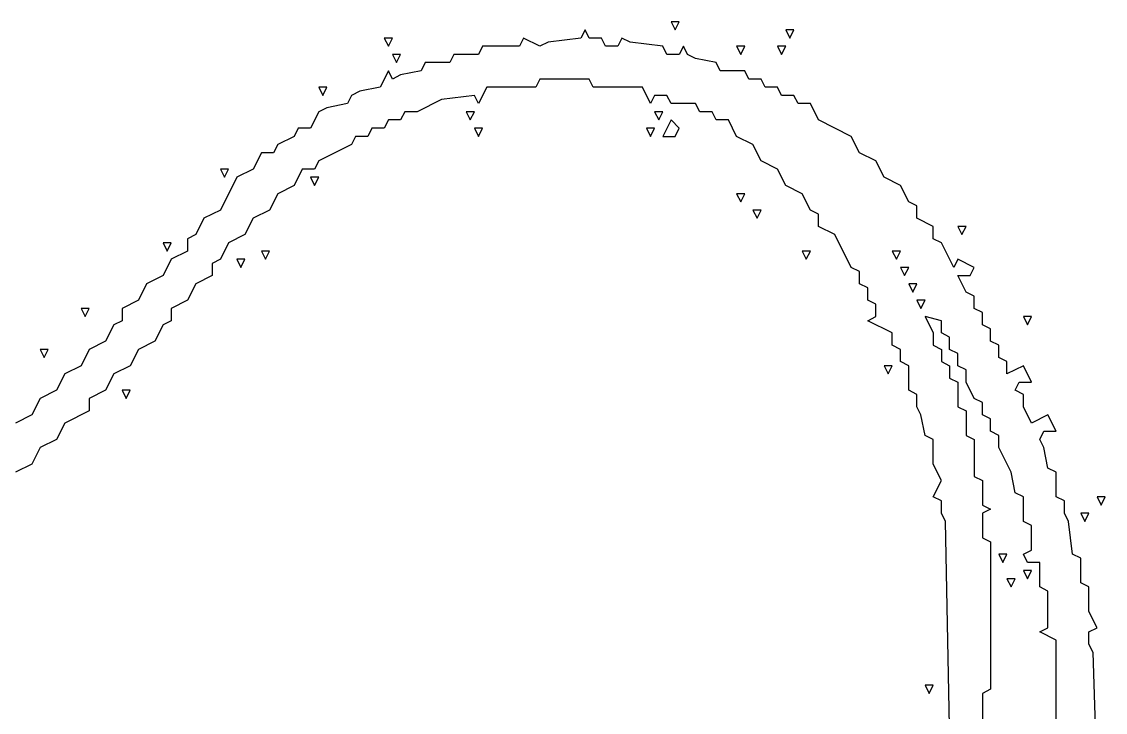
# Model space of a CAD drawing. Extents: x 11 to 152, y 0 to 170.
# Drawn here: x 114.11 to 138.37, y 138.4 to 153.86 of the extents above; entities that cross this region are included whole.
import ezdxf

# ---------------------------------------------------------------- set-up
doc = ezdxf.new("R2010")
doc.units = 0
doc.layers.add('Layer0', color=7, linetype='Continuous')

msp = doc.modelspace()

# ---------------------------------------------------------------- linework, layer by layer
at = {"layer": 'Layer0', "color": 5, "linetype": 'CONTINUOUS'}
for p, q in [((128.6462, 153.8619, 0.1), (128.7379, 153.6785, 0.1)), ((128.8296, 153.8619, 0.1), (128.6462, 153.8619, 0.1)), ((128.7379, 153.6785, 0.1), (128.8296, 153.8619, 0.1)), ((126.7206, 153.6785, 0.1), (126.6289, 153.4951, 0.1)), ((126.8123, 153.4951, 0.1), (126.7206, 153.6785, 0.1)), ((131.2136, 153.6785, 0.1), (131.3053, 153.4951, 0.1)), ((131.397, 153.6785, 0.1), (131.2136, 153.6785, 0.1)), ((131.3053, 153.4951, 0.1), (131.397, 153.6785, 0.1)), ((122.2276, 153.4951, 0.1), (122.3193, 153.3118, 0.1)), ((122.411, 153.4951, 0.1), (122.2276, 153.4951, 0.1)), ((122.3193, 153.3118, 0.1), (122.411, 153.4951, 0.1)), ((124.4283, 153.3118, 0.1), (124.3366, 153.1284, 0.1)), ((125.2535, 153.3118, 0.1), (124.4283, 153.3118, 0.1)), ((125.3452, 153.4951, 0.1), (125.2535, 153.3118, 0.1)), ((125.712, 153.3118, 0.1), (125.3452, 153.4951, 0.1)), ((125.8954, 153.4035, 0.1), (125.712, 153.3118, 0.1)), ((126.6289, 153.4951, 0.1), (125.8954, 153.4035, 0.1)), ((127.0874, 153.4951, 0.1), (126.8123, 153.4951, 0.1)), ((127.1791, 153.3118, 0.1), (127.0874, 153.4951, 0.1)), ((127.4542, 153.3118, 0.1), (127.1791, 153.3118, 0.1)), ((127.5458, 153.4951, 0.1), (127.4542, 153.3118, 0.1)), ((127.7292, 153.4035, 0.1), (127.5458, 153.4951, 0.1)), ((128.4628, 153.3118, 0.1), (127.7292, 153.4035, 0.1)), ((128.5545, 153.1284, 0.1), (128.4628, 153.3118, 0.1)), ((128.9213, 153.3118, 0.1), (128.8296, 153.1284, 0.1)), ((129.0129, 153.1284, 0.1), (128.9213, 153.3118, 0.1)), ((130.1133, 153.3118, 0.1), (130.205, 153.1284, 0.1)), ((130.2967, 153.3118, 0.1), (130.1133, 153.3118, 0.1)), ((130.205, 153.1284, 0.1), (130.2967, 153.3118, 0.1)), ((131.0302, 153.3118, 0.1), (131.1219, 153.1284, 0.1)), ((131.2136, 153.3118, 0.1), (131.0302, 153.3118, 0.1)), ((131.1219, 153.1284, 0.1), (131.2136, 153.3118, 0.1)), ((122.411, 153.1284, 0.1), (122.5027, 152.945, 0.1)), ((122.5944, 153.1284, 0.1), (122.411, 153.1284, 0.1)), ((122.5027, 152.945, 0.1), (122.5944, 153.1284, 0.1)), ((123.7864, 153.1284, 0.1), (123.6947, 152.945, 0.1)), ((124.3366, 153.1284, 0.1), (123.7864, 153.1284, 0.1)), ((128.8296, 153.1284, 0.1), (128.5545, 153.1284, 0.1)), ((129.1963, 153.0367, 0.1), (129.0129, 153.1284, 0.1)), ((129.6548, 152.945, 0.1), (129.1963, 153.0367, 0.1)), ((123.1446, 152.945, 0.1), (123.0529, 152.7616, 0.1)), ((123.6947, 152.945, 0.1), (123.1446, 152.945, 0.1)), ((129.7465, 152.7616, 0.1), (129.6548, 152.945, 0.1)), ((122.3193, 152.7616, 0.1), (122.1359, 152.3948, 0.1)), ((122.411, 152.5782, 0.1), (122.3193, 152.7616, 0.1)), ((122.5944, 152.6699, 0.1), (122.411, 152.5782, 0.1)), ((123.0529, 152.7616, 0.1), (122.5944, 152.6699, 0.1)), ((125.712, 152.5782, 0.1), (125.6203, 152.3948, 0.1)), ((126.8123, 152.5782, 0.1), (125.712, 152.5782, 0.1)), ((126.904, 152.3948, 0.1), (126.8123, 152.5782, 0.1)), ((130.2967, 152.7616, 0.1), (129.7465, 152.7616, 0.1)), ((130.3883, 152.5782, 0.1), (130.2967, 152.7616, 0.1)), ((130.6634, 152.5782, 0.1), (130.3883, 152.5782, 0.1)), ((130.7551, 152.3948, 0.1), (130.6634, 152.5782, 0.1)), ((120.7605, 152.3948, 0.1), (120.8522, 152.2114, 0.1)), ((120.9439, 152.3948, 0.1), (120.7605, 152.3948, 0.1)), ((120.8522, 152.2114, 0.1), (120.9439, 152.3948, 0.1)), ((122.1359, 152.3948, 0.1), (121.6775, 152.3031, 0.1)), ((124.52, 152.3948, 0.1), (124.3366, 152.028, 0.1)), ((125.6203, 152.3948, 0.1), (124.52, 152.3948, 0.1)), ((128.0043, 152.3948, 0.1), (126.904, 152.3948, 0.1)), ((128.1877, 152.028, 0.1), (128.0043, 152.3948, 0.1)), ((131.0302, 152.3948, 0.1), (130.7551, 152.3948, 0.1)), ((131.1219, 152.2114, 0.1), (131.0302, 152.3948, 0.1)), ((121.4941, 152.2114, 0.1), (121.4024, 152.028, 0.1)), ((121.6775, 152.3031, 0.1), (121.4941, 152.2114, 0.1)), ((123.5113, 152.1197, 0.1), (122.9612, 151.8447, 0.1)), ((124.2449, 152.2114, 0.1), (123.5113, 152.1197, 0.1)), ((124.3366, 152.028, 0.1), (124.2449, 152.2114, 0.1)), ((128.2794, 152.2114, 0.1), (128.1877, 152.028, 0.1)), ((128.5545, 152.2114, 0.1), (128.2794, 152.2114, 0.1)), ((128.6462, 152.028, 0.1), (128.5545, 152.2114, 0.1)), ((131.397, 152.2114, 0.1), (131.1219, 152.2114, 0.1)), ((131.4887, 152.028, 0.1), (131.397, 152.2114, 0.1)), ((120.7605, 151.8447, 0.1), (120.5771, 151.4779, 0.1)), ((120.9439, 151.9364, 0.1), (120.7605, 151.8447, 0.1)), ((121.4024, 152.028, 0.1), (120.9439, 151.9364, 0.1)), ((122.6861, 151.8447, 0.1), (122.5944, 151.6613, 0.1)), ((122.9612, 151.8447, 0.1), (122.6861, 151.8447, 0.1)), ((124.0615, 151.8447, 0.1), (124.1532, 151.6613, 0.1)), ((124.2449, 151.8447, 0.1), (124.0615, 151.8447, 0.1)), ((124.1532, 151.6613, 0.1), (124.2449, 151.8447, 0.1)), ((128.2794, 151.8447, 0.1), (128.3711, 151.6613, 0.1)), ((128.4628, 151.8447, 0.1), (128.2794, 151.8447, 0.1)), ((128.3711, 151.6613, 0.1), (128.4628, 151.8447, 0.1)), ((129.1963, 152.028, 0.1), (128.6462, 152.028, 0.1)), ((129.288, 151.8447, 0.1), (129.1963, 152.028, 0.1)), ((129.5631, 151.8447, 0.1), (129.288, 151.8447, 0.1)), ((129.6548, 151.6613, 0.1), (129.5631, 151.8447, 0.1)), ((131.7638, 152.028, 0.1), (131.4887, 152.028, 0.1)), ((131.9471, 151.6613, 0.1), (131.7638, 152.028, 0.1)), ((122.3193, 151.6613, 0.1), (122.2276, 151.4779, 0.1)), ((122.5944, 151.6613, 0.1), (122.3193, 151.6613, 0.1)), ((128.6462, 151.6613, 0.1), (128.4628, 151.2945, 0.1)), ((128.8296, 151.4779, 0.1), (128.6462, 151.6613, 0.1)), ((129.9299, 151.6613, 0.1), (129.6548, 151.6613, 0.1)), ((130.1133, 151.2945, 0.1), (129.9299, 151.6613, 0.1)), ((132.6807, 151.2945, 0.1), (131.9471, 151.6613, 0.1)), ((120.302, 151.4779, 0.1), (120.2104, 151.2945, 0.1)), ((120.5771, 151.4779, 0.1), (120.302, 151.4779, 0.1)), ((121.9525, 151.4779, 0.1), (121.8608, 151.2945, 0.1)), ((122.2276, 151.4779, 0.1), (121.9525, 151.4779, 0.1)), ((124.2449, 151.4779, 0.1), (124.3366, 151.2945, 0.1)), ((124.4283, 151.4779, 0.1), (124.2449, 151.4779, 0.1)), ((124.3366, 151.2945, 0.1), (124.4283, 151.4779, 0.1)), ((128.096, 151.4779, 0.1), (128.1877, 151.2945, 0.1)), ((128.2794, 151.4779, 0.1), (128.096, 151.4779, 0.1)), ((128.1877, 151.2945, 0.1), (128.2794, 151.4779, 0.1)), ((128.7379, 151.2945, 0.1), (128.8296, 151.4779, 0.1)), ((119.8436, 151.1111, 0.1), (119.7519, 150.9277, 0.1)), ((120.2104, 151.2945, 0.1), (119.8436, 151.1111, 0.1)), ((121.4941, 151.1111, 0.1), (120.7605, 150.7443, 0.1)), ((121.5858, 151.2945, 0.1), (121.4941, 151.1111, 0.1)), ((121.8608, 151.2945, 0.1), (121.5858, 151.2945, 0.1)), ((128.4628, 151.2945, 0.1), (128.7379, 151.2945, 0.1)), ((130.48, 151.1111, 0.1), (130.1133, 151.2945, 0.1)), ((130.6634, 150.7443, 0.1), (130.48, 151.1111, 0.1)), ((132.8641, 150.9277, 0.1), (132.6807, 151.2945, 0.1)), ((119.4768, 150.9277, 0.1), (119.2934, 150.5609, 0.1)), ((119.7519, 150.9277, 0.1), (119.4768, 150.9277, 0.1)), ((133.2309, 150.7443, 0.1), (132.8641, 150.9277, 0.1)), ((120.7605, 150.7443, 0.1), (120.6688, 150.5609, 0.1)), ((131.0302, 150.5609, 0.1), (130.6634, 150.7443, 0.1)), ((133.4142, 150.3776, 0.1), (133.2309, 150.7443, 0.1)), ((118.5599, 150.5609, 0.1), (118.6516, 150.3776, 0.1)), ((118.7433, 150.5609, 0.1), (118.5599, 150.5609, 0.1)), ((118.9266, 150.3776, 0.1), (118.5599, 149.644, 0.1)), ((118.6516, 150.3776, 0.1), (118.7433, 150.5609, 0.1)), ((119.2934, 150.5609, 0.1), (118.9266, 150.3776, 0.1)), ((120.3937, 150.5609, 0.1), (120.2104, 150.1942, 0.1)), ((120.6688, 150.5609, 0.1), (120.3937, 150.5609, 0.1)), ((120.5771, 150.3776, 0.1), (120.6688, 150.1942, 0.1)), ((120.7605, 150.3776, 0.1), (120.5771, 150.3776, 0.1)), ((120.6688, 150.1942, 0.1), (120.7605, 150.3776, 0.1)), ((131.2136, 150.1942, 0.1), (131.0302, 150.5609, 0.1)), ((133.781, 150.1942, 0.1), (133.4142, 150.3776, 0.1)), ((120.2104, 150.1942, 0.1), (119.8436, 150.0108, 0.1)), ((131.5804, 150.0108, 0.1), (131.2136, 150.1942, 0.1)), ((133.9644, 149.8274, 0.1), (133.781, 150.1942, 0.1)), ((119.8436, 150.0108, 0.1), (119.6602, 149.644, 0.1)), ((130.1133, 150.0108, 0.1), (130.205, 149.8274, 0.1)), ((130.2967, 150.0108, 0.1), (130.1133, 150.0108, 0.1)), ((130.205, 149.8274, 0.1), (130.2967, 150.0108, 0.1)), ((131.7638, 149.644, 0.1), (131.5804, 150.0108, 0.1)), ((118.5599, 149.644, 0.1), (118.1931, 149.4606, 0.1)), ((119.6602, 149.644, 0.1), (119.2934, 149.4606, 0.1)), ((130.48, 149.644, 0.1), (130.5717, 149.4606, 0.1)), ((130.6634, 149.644, 0.1), (130.48, 149.644, 0.1)), ((130.5717, 149.4606, 0.1), (130.6634, 149.644, 0.1)), ((131.9471, 149.5523, 0.1), (131.7638, 149.644, 0.1)), ((134.1478, 149.7357, 0.1), (133.9644, 149.8274, 0.1)), ((134.1478, 149.4606, 0.1), (134.1478, 149.7357, 0.1)), ((118.1931, 149.4606, 0.1), (118.0097, 149.0939, 0.1)), ((119.2934, 149.4606, 0.1), (119.11, 149.0939, 0.1)), ((131.9471, 149.2772, 0.1), (131.9471, 149.5523, 0.1)), ((134.5146, 149.2772, 0.1), (134.1478, 149.4606, 0.1)), ((132.3139, 149.0939, 0.1), (131.9471, 149.2772, 0.1)), ((134.5146, 149.0022, 0.1), (134.5146, 149.2772, 0.1)), ((135.0647, 149.2772, 0.1), (135.1564, 149.0939, 0.1)), ((135.2481, 149.2772, 0.1), (135.0647, 149.2772, 0.1)), ((135.1564, 149.0939, 0.1), (135.2481, 149.2772, 0.1)), ((118.0097, 149.0939, 0.1), (117.8263, 149.0022, 0.1)), ((117.8263, 149.0022, 0.1), (117.8263, 148.7271, 0.1)), ((119.11, 149.0939, 0.1), (118.7433, 148.9105, 0.1)), ((132.6807, 148.3603, 0.1), (132.3139, 149.0939, 0.1)), ((134.698, 148.9105, 0.1), (134.5146, 149.0022, 0.1)), ((117.2762, 148.9105, 0.1), (117.3679, 148.7271, 0.1)), ((117.4595, 148.9105, 0.1), (117.2762, 148.9105, 0.1)), ((117.3679, 148.7271, 0.1), (117.4595, 148.9105, 0.1)), ((117.8263, 148.7271, 0.1), (117.4595, 148.5437, 0.1)), ((118.7433, 148.9105, 0.1), (118.5599, 148.5437, 0.1)), ((119.4768, 148.7271, 0.1), (119.5685, 148.5437, 0.1)), ((119.6602, 148.7271, 0.1), (119.4768, 148.7271, 0.1)), ((119.5685, 148.5437, 0.1), (119.6602, 148.7271, 0.1)), ((131.5804, 148.7271, 0.1), (131.6721, 148.5437, 0.1)), ((131.7638, 148.7271, 0.1), (131.5804, 148.7271, 0.1)), ((131.6721, 148.5437, 0.1), (131.7638, 148.7271, 0.1)), ((133.5976, 148.7271, 0.1), (133.6893, 148.5437, 0.1)), ((133.781, 148.7271, 0.1), (133.5976, 148.7271, 0.1)), ((133.6893, 148.5437, 0.1), (133.781, 148.7271, 0.1)), ((134.973, 148.3603, 0.1), (134.698, 148.9105, 0.1)), ((117.4595, 148.5437, 0.1), (117.2762, 148.1769, 0.1)), ((118.5599, 148.5437, 0.1), (118.3765, 148.452, 0.1)), ((118.3765, 148.452, 0.1), (118.3765, 148.1769, 0.1)), ((118.9266, 148.5437, 0.1), (119.0183, 148.3603, 0.1)), ((119.11, 148.5437, 0.1), (118.9266, 148.5437, 0.1)), ((119.0183, 148.3603, 0.1), (119.11, 148.5437, 0.1)), ((135.0647, 148.5437, 0.1), (134.973, 148.3603, 0.1)), ((135.4315, 148.3603, 0.1), (135.0647, 148.5437, 0.1)), ((132.8641, 148.2686, 0.1), (132.6807, 148.3603, 0.1)), ((132.8641, 147.9935, 0.1), (132.8641, 148.2686, 0.1)), ((133.781, 148.3603, 0.1), (133.8727, 148.1769, 0.1)), ((133.9644, 148.3603, 0.1), (133.781, 148.3603, 0.1)), ((133.8727, 148.1769, 0.1), (133.9644, 148.3603, 0.1)), ((135.3398, 148.1769, 0.1), (135.4315, 148.3603, 0.1)), ((116.9094, 147.9935, 0.1), (116.726, 147.6268, 0.1)), ((117.2762, 148.1769, 0.1), (116.9094, 147.9935, 0.1)), ((118.0097, 147.9935, 0.1), (117.8263, 147.6268, 0.1)), ((118.3765, 148.1769, 0.1), (118.0097, 147.9935, 0.1)), ((133.0475, 147.9018, 0.1), (132.8641, 147.9935, 0.1)), ((133.9644, 147.9935, 0.1), (134.0561, 147.8101, 0.1)), ((134.1478, 147.9935, 0.1), (133.9644, 147.9935, 0.1)), ((134.0561, 147.8101, 0.1), (134.1478, 147.9935, 0.1)), ((135.2481, 147.8101, 0.1), (135.0647, 148.1769, 0.1)), ((135.0647, 148.1769, 0.1), (135.3398, 148.1769, 0.1)), ((133.0475, 147.6268, 0.1), (133.0475, 147.9018, 0.1)), ((135.4315, 147.7184, 0.1), (135.2481, 147.8101, 0.1)), ((135.4315, 147.4434, 0.1), (135.4315, 147.7184, 0.1)), ((116.726, 147.6268, 0.1), (116.3592, 147.4434, 0.1)), ((117.8263, 147.6268, 0.1), (117.4595, 147.4434, 0.1)), ((133.2309, 147.5351, 0.1), (133.0475, 147.6268, 0.1)), ((133.2309, 147.26, 0.1), (133.2309, 147.5351, 0.1)), ((134.1478, 147.6268, 0.1), (134.2395, 147.4434, 0.1)), ((134.3312, 147.6268, 0.1), (134.1478, 147.6268, 0.1)), ((134.2395, 147.4434, 0.1), (134.3312, 147.6268, 0.1)), ((115.4423, 147.4434, 0.1), (115.534, 147.26, 0.1)), ((115.6257, 147.4434, 0.1), (115.4423, 147.4434, 0.1)), ((115.534, 147.26, 0.1), (115.6257, 147.4434, 0.1)), ((116.3592, 147.4434, 0.1), (116.3592, 147.1683, 0.1)), ((117.4595, 147.4434, 0.1), (117.4595, 147.1683, 0.1)), ((133.0475, 147.1683, 0.1), (133.2309, 147.26, 0.1)), ((134.3312, 147.26, 0.1), (134.5146, 146.8932, 0.1)), ((134.698, 147.1683, 0.1), (134.3312, 147.26, 0.1)), ((135.6149, 147.3517, 0.1), (135.4315, 147.4434, 0.1)), ((135.6149, 147.0766, 0.1), (135.6149, 147.3517, 0.1)), ((136.5318, 147.26, 0.1), (136.6235, 147.0766, 0.1)), ((136.7152, 147.26, 0.1), (136.5318, 147.26, 0.1)), ((136.6235, 147.0766, 0.1), (136.7152, 147.26, 0.1)), ((116.1758, 147.0766, 0.1), (115.9924, 146.7098, 0.1)), ((116.3592, 147.1683, 0.1), (116.1758, 147.0766, 0.1)), ((117.2762, 147.0766, 0.1), (117.0928, 146.7098, 0.1)), ((117.4595, 147.1683, 0.1), (117.2762, 147.0766, 0.1)), ((133.5976, 146.8932, 0.1), (133.0475, 147.1683, 0.1)), ((134.698, 146.8932, 0.1), (134.698, 147.1683, 0.1)), ((135.7983, 146.9849, 0.1), (135.6149, 147.0766, 0.1)), ((135.7983, 146.7098, 0.1), (135.7983, 146.9849, 0.1)), ((133.5976, 146.6181, 0.1), (133.5976, 146.8932, 0.1)), ((134.5146, 146.8932, 0.1), (134.5146, 146.6181, 0.1)), ((134.8813, 146.8015, 0.1), (134.698, 146.8932, 0.1)), ((134.8813, 146.5264, 0.1), (134.8813, 146.8015, 0.1)), ((114.5254, 146.5264, 0.1), (114.617, 146.343, 0.1)), ((114.7087, 146.5264, 0.1), (114.5254, 146.5264, 0.1)), ((114.617, 146.343, 0.1), (114.7087, 146.5264, 0.1)), ((115.6257, 146.5264, 0.1), (115.4423, 146.1597, 0.1)), ((115.9924, 146.7098, 0.1), (115.6257, 146.5264, 0.1)), ((116.726, 146.5264, 0.1), (116.5426, 146.1597, 0.1)), ((117.0928, 146.7098, 0.1), (116.726, 146.5264, 0.1)), ((133.781, 146.5264, 0.1), (133.5976, 146.6181, 0.1)), ((133.781, 146.2513, 0.1), (133.781, 146.5264, 0.1)), ((134.5146, 146.6181, 0.1), (134.698, 146.5264, 0.1)), ((134.698, 146.5264, 0.1), (134.698, 146.2513, 0.1)), ((135.0647, 146.4347, 0.1), (134.8813, 146.5264, 0.1)), ((135.9817, 146.6181, 0.1), (135.7983, 146.7098, 0.1)), ((135.9817, 146.343, 0.1), (135.9817, 146.6181, 0.1)), ((133.9644, 146.1597, 0.1), (133.781, 146.2513, 0.1)), ((134.698, 146.2513, 0.1), (134.8813, 146.1597, 0.1)), ((135.0647, 146.1597, 0.1), (135.0647, 146.4347, 0.1)), ((136.165, 146.2513, 0.1), (135.9817, 146.343, 0.1)), ((136.165, 145.9763, 0.1), (136.165, 146.2513, 0.1)), ((115.4423, 146.1597, 0.1), (115.0755, 145.9763, 0.1)), ((116.5426, 146.1597, 0.1), (116.1758, 145.9763, 0.1)), ((133.4142, 146.1597, 0.1), (133.5059, 145.9763, 0.1)), ((133.5976, 146.1597, 0.1), (133.4142, 146.1597, 0.1)), ((133.5059, 145.9763, 0.1), (133.5976, 146.1597, 0.1)), ((133.9644, 145.6095, 0.1), (133.9644, 146.1597, 0.1)), ((134.8813, 146.1597, 0.1), (134.8813, 145.8846, 0.1)), ((135.2481, 146.068, 0.1), (135.0647, 146.1597, 0.1)), ((135.2481, 145.7929, 0.1), (135.2481, 146.068, 0.1)), ((136.5318, 146.1597, 0.1), (136.165, 145.9763, 0.1)), ((136.7152, 145.7929, 0.1), (136.5318, 146.1597, 0.1)), ((115.0755, 145.9763, 0.1), (114.8921, 145.6095, 0.1)), ((116.1758, 145.9763, 0.1), (115.9924, 145.6095, 0.1)), ((134.8813, 145.8846, 0.1), (135.0647, 145.7929, 0.1)), ((135.0647, 145.7929, 0.1), (135.0647, 145.2427, 0.1)), ((135.4315, 145.4261, 0.1), (135.2481, 145.7929, 0.1)), ((136.3484, 145.6095, 0.1), (136.4401, 145.7929, 0.1)), ((136.4401, 145.7929, 0.1), (136.7152, 145.7929, 0.1)), ((114.8921, 145.6095, 0.1), (114.5254, 145.4261, 0.1)), ((115.9924, 145.6095, 0.1), (115.6257, 145.4261, 0.1)), ((116.3592, 145.6095, 0.1), (116.4509, 145.4261, 0.1)), ((116.5426, 145.6095, 0.1), (116.3592, 145.6095, 0.1)), ((116.4509, 145.4261, 0.1), (116.5426, 145.6095, 0.1)), ((134.1478, 145.5178, 0.1), (133.9644, 145.6095, 0.1)), ((134.1478, 145.2427, 0.1), (134.1478, 145.5178, 0.1)), ((136.5318, 145.5178, 0.1), (136.3484, 145.6095, 0.1)), ((136.5318, 145.2427, 0.1), (136.5318, 145.5178, 0.1)), ((114.5254, 145.4261, 0.1), (114.342, 145.0593, 0.1)), ((115.6257, 145.4261, 0.1), (115.6257, 145.151, 0.1)), ((135.6149, 145.3344, 0.1), (135.4315, 145.4261, 0.1)), ((135.6149, 145.0593, 0.1), (135.6149, 145.3344, 0.1)), ((114.342, 145.0593, 0.1), (113.9752, 144.8759, 0.1)), ((115.6257, 145.151, 0.1), (115.0755, 144.8759, 0.1)), ((134.2395, 145.0593, 0.1), (134.1478, 145.2427, 0.1)), ((134.3312, 144.6009, 0.1), (134.2395, 145.0593, 0.1)), ((135.0647, 145.2427, 0.1), (135.2481, 145.151, 0.1)), ((135.2481, 145.151, 0.1), (135.2481, 144.6009, 0.1)), ((135.7983, 144.9676, 0.1), (135.6149, 145.0593, 0.1)), ((136.7152, 144.8759, 0.1), (136.5318, 145.2427, 0.1)), ((137.082, 145.0593, 0.1), (136.7152, 144.8759, 0.1)), ((137.2654, 144.6926, 0.1), (137.082, 145.0593, 0.1)), ((115.0755, 144.8759, 0.1), (114.8921, 144.5092, 0.1)), ((135.7983, 144.6926, 0.1), (135.7983, 144.9676, 0.1)), ((134.5146, 144.5092, 0.1), (134.3312, 144.6009, 0.1)), ((135.2481, 144.6009, 0.1), (135.4315, 144.5092, 0.1)), ((135.9817, 144.6009, 0.1), (135.7983, 144.6926, 0.1)), ((135.9817, 144.3258, 0.1), (135.9817, 144.6009, 0.1)), ((136.8986, 144.5092, 0.1), (136.9903, 144.6926, 0.1)), ((136.9903, 144.6926, 0.1), (137.2654, 144.6926, 0.1)), ((114.5254, 144.3258, 0.1), (114.342, 143.959, 0.1)), ((114.8921, 144.5092, 0.1), (114.5254, 144.3258, 0.1)), ((134.5146, 143.959, 0.1), (134.5146, 144.5092, 0.1)), ((135.4315, 144.5092, 0.1), (135.4315, 143.6839, 0.1)), ((136.2567, 143.7756, 0.1), (135.9817, 144.3258, 0.1)), ((136.9903, 144.3258, 0.1), (136.8986, 144.5092, 0.1)), ((137.082, 143.8673, 0.1), (136.9903, 144.3258, 0.1)), ((114.342, 143.959, 0.1), (113.9752, 143.7756, 0.1)), ((134.698, 143.5922, 0.1), (134.5146, 143.959, 0.1)), ((137.2654, 143.7756, 0.1), (137.082, 143.8673, 0.1)), ((134.5146, 143.2255, 0.1), (134.698, 143.5922, 0.1)), ((135.4315, 143.6839, 0.1), (135.6149, 143.5922, 0.1)), ((135.6149, 143.5922, 0.1), (135.6149, 143.0421, 0.1)), ((136.3484, 143.3172, 0.1), (136.2567, 143.7756, 0.1)), ((137.2654, 143.2255, 0.1), (137.2654, 143.7756, 0.1)), ((134.698, 143.1338, 0.1), (134.5146, 143.2255, 0.1)), ((134.698, 142.8587, 0.1), (134.698, 143.1338, 0.1)), ((136.5318, 143.2255, 0.1), (136.3484, 143.3172, 0.1)), ((136.5318, 142.6753, 0.1), (136.5318, 143.2255, 0.1)), ((137.4488, 143.1338, 0.1), (137.2654, 143.2255, 0.1)), ((137.4488, 142.8587, 0.1), (137.4488, 143.1338, 0.1)), ((138.1823, 143.2255, 0.1), (138.274, 143.0421, 0.1)), ((138.3657, 143.2255, 0.1), (138.1823, 143.2255, 0.1)), ((138.274, 143.0421, 0.1), (138.3657, 143.2255, 0.1)), ((134.7896, 142.6753, 0.1), (134.698, 142.8587, 0.1)), ((135.6149, 143.0421, 0.1), (135.7983, 142.9504, 0.1)), ((135.7983, 142.9504, 0.1), (135.6149, 142.8587, 0.1)), ((135.6149, 142.8587, 0.1), (135.6149, 142.3085, 0.1)), ((137.5405, 142.6753, 0.1), (137.4488, 142.8587, 0.1)), ((137.8155, 142.8587, 0.1), (137.9072, 142.6753, 0.1)), ((137.9989, 142.8587, 0.1), (137.8155, 142.8587, 0.1)), ((137.9072, 142.6753, 0.1), (137.9989, 142.8587, 0.1)), ((134.8813, 138.0906, 0.1), (134.7896, 142.6753, 0.1)), ((136.7152, 142.5836, 0.1), (136.5318, 142.6753, 0.1)), ((137.6321, 141.9417, 0.1), (137.5405, 142.6753, 0.1)), ((136.7152, 142.0334, 0.1), (136.7152, 142.5836, 0.1)), ((135.6149, 142.3085, 0.1), (135.7983, 142.2168, 0.1)), ((135.7983, 142.2168, 0.1), (135.7983, 138.9159, 0.1)), ((135.9817, 141.9417, 0.1), (136.0734, 141.7584, 0.1)), ((136.165, 141.9417, 0.1), (135.9817, 141.9417, 0.1)), ((136.0734, 141.7584, 0.1), (136.165, 141.9417, 0.1)), ((136.5318, 141.9417, 0.1), (136.7152, 142.0334, 0.1)), ((136.6235, 141.7584, 0.1), (136.5318, 141.9417, 0.1)), ((137.8155, 141.8501, 0.1), (137.6321, 141.9417, 0.1)), ((136.8986, 141.7584, 0.1), (136.6235, 141.7584, 0.1)), ((136.8986, 141.2082, 0.1), (136.8986, 141.7584, 0.1)), ((137.8155, 141.2999, 0.1), (137.8155, 141.8501, 0.1)), ((136.5318, 141.575, 0.1), (136.6235, 141.3916, 0.1)), ((136.7152, 141.575, 0.1), (136.5318, 141.575, 0.1)), ((136.6235, 141.3916, 0.1), (136.7152, 141.575, 0.1)), ((136.165, 141.3916, 0.1), (136.2567, 141.2082, 0.1)), ((136.3484, 141.3916, 0.1), (136.165, 141.3916, 0.1)), ((136.2567, 141.2082, 0.1), (136.3484, 141.3916, 0.1)), ((137.082, 141.1165, 0.1), (136.8986, 141.2082, 0.1)), ((137.9989, 141.2082, 0.1), (137.8155, 141.2999, 0.1)), ((137.9989, 140.658, 0.1), (137.9989, 141.2082, 0.1)), ((137.082, 140.2913, 0.1), (137.082, 141.1165, 0.1)), ((138.1823, 140.2913, 0.1), (137.9989, 140.658, 0.1)), ((136.8986, 140.1996, 0.1), (137.082, 140.2913, 0.1)), ((137.2654, 140.0162, 0.1), (136.8986, 140.1996, 0.1)), ((137.9989, 140.1996, 0.1), (138.1823, 140.2913, 0.1)), ((137.9989, 139.9245, 0.1), (137.9989, 140.1996, 0.1)), ((137.2654, 136.9903, 0.1), (137.2654, 140.0162, 0.1)), ((138.0906, 139.7411, 0.1), (137.9989, 139.9245, 0.1)), ((138.1823, 137.082, 0.1), (138.0906, 139.7411, 0.1)), ((134.3312, 139.0076, 0.1), (134.4229, 138.8242, 0.1)), ((134.5146, 139.0076, 0.1), (134.3312, 139.0076, 0.1)), ((134.4229, 138.8242, 0.1), (134.5146, 139.0076, 0.1)), ((135.7983, 138.9159, 0.1), (135.6149, 138.8242, 0.1)), ((135.6149, 138.8242, 0.1), (135.6149, 137.4488, 0.1))]:
    msp.add_line(p, q, dxfattribs=at)

doc.saveas('drawing.dxf')
